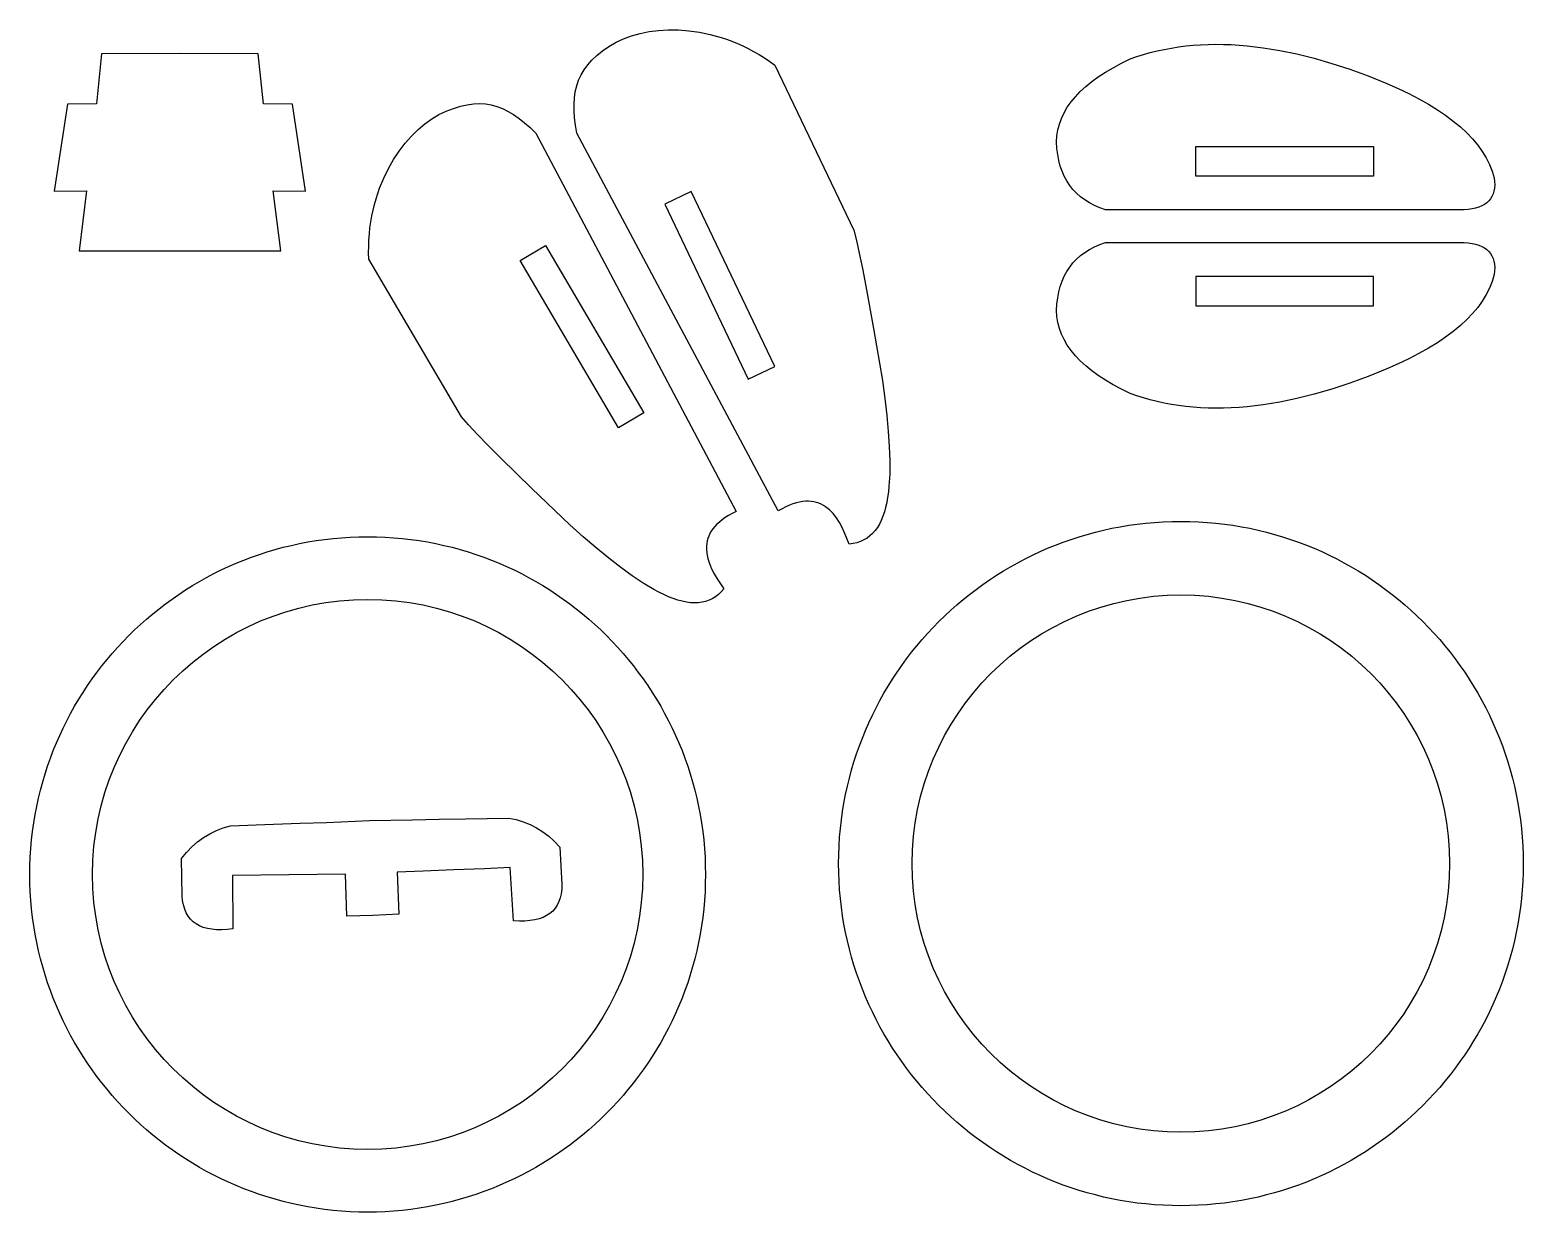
# Model space of a CAD drawing. Extents: x 0.1 to 14, y 0.2 to 11.9.
# Drawn here: x 0.07 to 5.9, y 7.26 to 11.88 of the extents above; entities that cross this region are included whole.
import ezdxf

# ---------------------------------------------------------------- set-up
doc = ezdxf.new("R2010")
doc.units = 0
doc.layers.add('Harley 2', color=1, linetype='CONTINUOUS')

msp = doc.modelspace()

# ---------------------------------------------------------------- linework, layer by layer
at = {"layer": 'Harley 2'}
for points in [[(3.3989, 10.5058), (3.4081, 10.4364), (3.4157, 10.3702), (3.4216, 10.3074), (3.4255, 10.2481), (3.4274, 10.1926), (3.4271, 10.1409), (3.4243, 10.0932), (3.4221, 10.0709), (3.4191, 10.0497), (3.4155, 10.0295), (3.4112, 10.0104), (3.4062, 9.9924), (3.4005, 9.9755), (3.394, 9.9598), (3.3868, 9.9452), (3.3788, 9.9318), (3.37, 9.9196), (3.3604, 9.9086), (3.3499, 9.8989), (3.3386, 9.8904), (3.3264, 9.8831), (3.3133, 9.8772), (3.2993, 9.8725), (3.2844, 9.8692), (3.2685, 9.8672), (3.2602, 9.8893), (3.2511, 9.9108), (3.2413, 9.9315), (3.2306, 9.9511), (3.2188, 9.9693), (3.2059, 9.9859), (3.1918, 10.0005), (3.1764, 10.0128), (3.1681, 10.0181), (3.1594, 10.0227), (3.1504, 10.0265), (3.141, 10.0297), (3.1311, 10.0321), (3.1208, 10.0336), (3.1101, 10.0343), (3.0989, 10.0342), (3.0872, 10.0331), (3.075, 10.0311), (3.0624, 10.0281), (3.0492, 10.024), (3.0355, 10.0189), (3.0212, 10.0127), (3.0064, 10.0054), (2.991, 9.997), (2.2044, 11.4736), (2.1995, 11.504), (2.1959, 11.5328), (2.194, 11.5603), (2.1937, 11.5865), (2.1952, 11.6114), (2.1986, 11.6352), (2.2039, 11.6579), (2.2113, 11.6797), (2.2209, 11.7006), (2.2327, 11.7206), (2.247, 11.74), (2.2637, 11.7587), (2.2831, 11.7769), (2.3051, 11.7946), (2.3299, 11.812), (2.3576, 11.829), (2.3868, 11.8423), (2.4181, 11.8536), (2.4516, 11.8628), (2.4868, 11.8699), (2.5237, 11.8746), (2.562, 11.8768), (2.6016, 11.8765), (2.6422, 11.8736), (2.6835, 11.8678), (2.7255, 11.859), (2.7679, 11.8473), (2.7892, 11.8402), (2.8105, 11.8323), (2.8318, 11.8236), (2.8531, 11.8141), (2.8743, 11.8037), (2.8955, 11.7924), (2.9165, 11.7803), (2.9374, 11.7672), (2.9582, 11.7532), (2.9788, 11.7383), (3.2868, 11.0937), (3.297, 11.0533), (3.3082, 11.0034), (3.3205, 10.9441), (3.334, 10.8753), (3.3642, 10.7094), (3.3989, 10.5058)], [(5.6719, 11.1732), (4.2708, 11.1732), (4.2484, 11.1811), (4.2275, 11.1902), (4.2079, 11.2005), (4.1897, 11.2119), (4.1729, 11.2245), (4.1574, 11.2382), (4.1434, 11.253), (4.1307, 11.2691), (4.1194, 11.2862), (4.1095, 11.3045), (4.101, 11.324), (4.0938, 11.3446), (4.0881, 11.3664), (4.0837, 11.3893), (4.0807, 11.4134), (4.0791, 11.4387), (4.0806, 11.4624), (4.0844, 11.4857), (4.0903, 11.5085), (4.0984, 11.5308), (4.1087, 11.5527), (4.1212, 11.5741), (4.1359, 11.5951), (4.1528, 11.6156), (4.1719, 11.6357), (4.1931, 11.6553), (4.2166, 11.6744), (4.2422, 11.6931), (4.2701, 11.7113), (4.3001, 11.729), (4.3323, 11.7463), (4.3667, 11.7631), (4.3926, 11.7722), (4.419, 11.7804), (4.4456, 11.788), (4.4727, 11.7947), (4.5, 11.8006), (4.5277, 11.8058), (4.5558, 11.8102), (4.5842, 11.8138), (4.6129, 11.8166), (4.642, 11.8187), (4.6715, 11.82), (4.7013, 11.8205), (4.7314, 11.8202), (4.7619, 11.8192), (4.7927, 11.8173), (4.8239, 11.8147), (4.8872, 11.8072), (4.952, 11.7965), (5.0181, 11.7828), (5.0856, 11.7659), (5.1545, 11.7459), (5.2248, 11.7228), (5.2965, 11.6966), (5.3695, 11.6672), (5.4139, 11.6477), (5.4559, 11.6276), (5.4955, 11.6071), (5.5327, 11.5861), (5.5674, 11.5647), (5.5997, 11.5428), (5.6296, 11.5205), (5.6571, 11.4976), (5.6822, 11.4744), (5.7048, 11.4506), (5.725, 11.4264), (5.7428, 11.4018), (5.7582, 11.3767), (5.7712, 11.3511), (5.7817, 11.325), (5.7898, 11.2985), (5.7912, 11.2842), (5.7914, 11.2707), (5.7904, 11.2581), (5.7882, 11.2464), (5.7849, 11.2355), (5.7804, 11.2255), (5.7748, 11.2164), (5.768, 11.2081), (5.7601, 11.2007), (5.751, 11.1942), (5.7407, 11.1885), (5.7292, 11.1837), (5.7166, 11.1798), (5.7029, 11.1767), (5.6879, 11.1745), (5.6719, 11.1732)], [(0.6534, 11.0129), (1.0477, 11.0129), (1.0179, 11.2476), (1.1445, 11.2468), (1.0929, 11.5869), (0.9798, 11.5874), (0.9593, 11.7833), (0.6534, 11.784), (0.3476, 11.7833), (0.327, 11.5874), (0.2139, 11.5869), (0.1624, 11.2468), (0.2889, 11.2476), (0.2591, 11.0129), (0.6534, 11.0129)], [(2.8275, 9.9949), (2.8119, 9.9869), (2.7975, 9.9787), (2.7844, 9.9704), (2.7725, 9.9619), (2.7618, 9.9532), (2.7522, 9.9444), (2.7437, 9.9355), (2.7363, 9.9264), (2.7299, 9.9172), (2.7245, 9.9079), (2.72, 9.8985), (2.7164, 9.889), (2.7137, 9.8794), (2.7119, 9.8698), (2.7109, 9.86), (2.7106, 9.8502), (2.7121, 9.8305), (2.7163, 9.8107), (2.7228, 9.7907), (2.7313, 9.7708), (2.7416, 9.7509), (2.7532, 9.7311), (2.766, 9.7116), (2.7796, 9.6923), (2.7691, 9.6803), (2.7579, 9.6698), (2.7462, 9.6608), (2.734, 9.6533), (2.7211, 9.6472), (2.7078, 9.6426), (2.6938, 9.6394), (2.6793, 9.6376), (2.6643, 9.6371), (2.6487, 9.638), (2.6326, 9.6402), (2.6159, 9.6436), (2.5988, 9.6484), (2.581, 9.6543), (2.5628, 9.6614), (2.5441, 9.6698), (2.5248, 9.6792), (2.5051, 9.6898), (2.464, 9.7143), (2.421, 9.743), (2.3761, 9.7756), (2.3292, 9.8121), (2.2805, 9.8521), (2.2299, 9.8955), (2.1775, 9.9421), (2.0283, 10.0848), (1.9078, 10.2028), (1.8584, 10.2524), (1.8161, 10.2959), (1.7811, 10.3331), (1.7533, 10.3641), (1.3918, 10.9804), (1.391, 11.0058), (1.3911, 11.0308), (1.392, 11.0555), (1.3937, 11.0797), (1.3962, 11.1035), (1.3995, 11.127), (1.4035, 11.1499), (1.4082, 11.1725), (1.4136, 11.1945), (1.4197, 11.2161), (1.4337, 11.2578), (1.45, 11.2975), (1.4684, 11.335), (1.4886, 11.3703), (1.5105, 11.4032), (1.5339, 11.4337), (1.5584, 11.4616), (1.584, 11.4869), (1.6104, 11.5094), (1.6373, 11.5291), (1.6646, 11.5458), (1.6943, 11.5592), (1.7225, 11.57), (1.7496, 11.5784), (1.7754, 11.5842), (1.8003, 11.5876), (1.8244, 11.5885), (1.8476, 11.5871), (1.8703, 11.5834), (1.8925, 11.5773), (1.9143, 11.569), (1.9359, 11.5584), (1.9574, 11.5457), (1.9789, 11.5308), (2.0005, 11.5138), (2.0225, 11.4947), (2.0449, 11.4736), (2.8275, 9.9949)], [(4.6238, 11.3054), (4.6238, 11.4204), (5.318, 11.4204), (5.318, 11.3054), (4.6238, 11.3054)], [(2.6516, 11.2455), (2.5478, 11.196), (2.8745, 10.5117), (2.9783, 10.5612), (2.6516, 11.2455)], [(1.9834, 10.9754), (2.0825, 11.0336), (2.4664, 10.3797), (2.3672, 10.3215), (1.9834, 10.9754)], [(5.6719, 11.0455), (5.6879, 11.0442), (5.7029, 11.042), (5.7166, 11.0389), (5.7292, 11.035), (5.7407, 11.0302), (5.751, 11.0245), (5.7601, 11.018), (5.768, 11.0106), (5.7748, 11.0023), (5.7804, 10.9932), (5.7849, 10.9832), (5.7882, 10.9723), (5.7904, 10.9606), (5.7914, 10.948), (5.7912, 10.9345), (5.7898, 10.9202), (5.7817, 10.8937), (5.7712, 10.8676), (5.7582, 10.8421), (5.7428, 10.8169), (5.725, 10.7923), (5.7048, 10.7681), (5.6822, 10.7443), (5.6571, 10.7211), (5.6296, 10.6983), (5.5997, 10.6759), (5.5674, 10.654), (5.5327, 10.6326), (5.4955, 10.6116), (5.4559, 10.5911), (5.4139, 10.5711), (5.3695, 10.5515), (5.2965, 10.5221), (5.2248, 10.4959), (5.1545, 10.4728), (5.0856, 10.4528), (5.0181, 10.436), (4.952, 10.4222), (4.8872, 10.4115), (4.8239, 10.404), (4.7927, 10.4014), (4.7619, 10.3996), (4.7314, 10.3985), (4.7013, 10.3982), (4.6715, 10.3987), (4.642, 10.4), (4.6129, 10.4021), (4.5842, 10.4049), (4.5558, 10.4085), (4.5277, 10.4129), (4.5, 10.4181), (4.4727, 10.424), (4.4456, 10.4308), (4.419, 10.4383), (4.3926, 10.4465), (4.3667, 10.4556), (4.3323, 10.4724), (4.3001, 10.4897), (4.2701, 10.5075), (4.2422, 10.5257), (4.2166, 10.5443), (4.1931, 10.5635), (4.1719, 10.583), (4.1528, 10.6031), (4.1359, 10.6236), (4.1212, 10.6446), (4.1087, 10.666), (4.0984, 10.6879), (4.0903, 10.7102), (4.0844, 10.7331), (4.0806, 10.7563), (4.0791, 10.7801), (4.0807, 10.8053), (4.0837, 10.8294), (4.0881, 10.8523), (4.0938, 10.8741), (4.101, 10.8947), (4.1095, 10.9142), (4.1194, 10.9325), (4.1307, 10.9497), (4.1434, 10.9657), (4.1574, 10.9805), (4.1729, 10.9943), (4.1897, 11.0068), (4.2079, 11.0182), (4.2275, 11.0285), (4.2484, 11.0376), (4.2708, 11.0455), (5.6719, 11.0455)], [(4.6238, 10.9133), (4.6238, 10.7983), (5.318, 10.7983), (5.318, 10.9133), (4.6238, 10.9133)], [(4.565, 9.9558), (4.5995, 9.9553), (4.6338, 9.954), (4.6678, 9.9519), (4.7017, 9.9489), (4.7353, 9.945), (4.7686, 9.9403), (4.8017, 9.9349), (4.8345, 9.9286), (4.867, 9.9215), (4.8992, 9.9136), (4.9311, 9.905), (4.9626, 9.8956), (4.9939, 9.8855), (5.0248, 9.8746), (5.0553, 9.863), (5.0855, 9.8506), (5.1153, 9.8376), (5.1448, 9.8238), (5.1738, 9.8094), (5.2024, 9.7943), (5.2306, 9.7785), (5.2584, 9.7621), (5.2858, 9.745), (5.3127, 9.7273), (5.3392, 9.709), (5.3651, 9.69), (5.3907, 9.6705), (5.4157, 9.6503), (5.4402, 9.6296), (5.4642, 9.6083), (5.4877, 9.5864), (5.5107, 9.564), (5.5331, 9.541), (5.555, 9.5175), (5.5763, 9.4935), (5.597, 9.469), (5.6171, 9.444), (5.6367, 9.4185), (5.6557, 9.3925), (5.674, 9.366), (5.6917, 9.3391), (5.7088, 9.3117), (5.7252, 9.284), (5.741, 9.2557), (5.7561, 9.2271), (5.7705, 9.1981), (5.7843, 9.1686), (5.7973, 9.1388), (5.8097, 9.1086), (5.8213, 9.0781), (5.8322, 9.0472), (5.8423, 9.0159), (5.8517, 8.9844), (5.8603, 8.9525), (5.8682, 8.9203), (5.8753, 8.8878), (5.8816, 8.855), (5.887, 8.8219), (5.8917, 8.7886), (5.8955, 8.755), (5.8986, 8.7212), (5.9007, 8.6871), (5.902, 8.6528), (5.9025, 8.6183), (5.902, 8.5837), (5.9007, 8.5494), (5.8986, 8.5154), (5.8955, 8.4815), (5.8917, 8.4479), (5.887, 8.4146), (5.8816, 8.3815), (5.8753, 8.3487), (5.8682, 8.3162), (5.8603, 8.284), (5.8517, 8.2521), (5.8423, 8.2206), (5.8322, 8.1893), (5.8213, 8.1584), (5.8097, 8.1279), (5.7973, 8.0977), (5.7843, 8.0679), (5.7705, 8.0385), (5.7561, 8.0094), (5.741, 7.9808), (5.7252, 7.9526), (5.7088, 7.9248), (5.6917, 7.8974), (5.674, 7.8705), (5.6557, 7.8441), (5.6367, 7.8181), (5.6171, 7.7926), (5.597, 7.7675), (5.5763, 7.743), (5.555, 7.719), (5.5331, 7.6955), (5.5107, 7.6726), (5.4877, 7.6501), (5.4642, 7.6283), (5.4402, 7.607), (5.4157, 7.5862), (5.3907, 7.5661), (5.3651, 7.5465), (5.3392, 7.5276), (5.3127, 7.5092), (5.2858, 7.4915), (5.2584, 7.4744), (5.2306, 7.458), (5.2024, 7.4422), (5.1738, 7.4271), (5.1448, 7.4127), (5.1153, 7.3989), (5.0855, 7.3859), (5.0553, 7.3736), (5.0248, 7.3619), (4.9939, 7.3511), (4.9626, 7.3409), (4.9311, 7.3315), (4.8992, 7.3229), (4.867, 7.315), (4.8345, 7.3079), (4.8017, 7.3017), (4.7686, 7.2962), (4.7353, 7.2915), (4.7017, 7.2877), (4.6678, 7.2847), (4.6338, 7.2825), (4.5995, 7.2812), (4.565, 7.2808), (4.5304, 7.2812), (4.4961, 7.2825), (4.4621, 7.2847), (4.4282, 7.2877), (4.3946, 7.2915), (4.3613, 7.2962), (4.3282, 7.3017), (4.2954, 7.3079), (4.2629, 7.315), (4.2307, 7.3229), (4.1988, 7.3315), (4.1673, 7.3409), (4.136, 7.3511), (4.1051, 7.3619), (4.0746, 7.3736), (4.0444, 7.3859), (4.0146, 7.3989), (3.9851, 7.4127), (3.9561, 7.4271), (3.9275, 7.4422), (3.8993, 7.458), (3.8715, 7.4744), (3.8441, 7.4915), (3.8172, 7.5092), (3.7907, 7.5276), (3.7648, 7.5465), (3.7392, 7.5661), (3.7142, 7.5862), (3.6897, 7.607), (3.6657, 7.6283), (3.6422, 7.6501), (3.6192, 7.6726), (3.5968, 7.6955), (3.575, 7.719), (3.5536, 7.743), (3.5329, 7.7675), (3.5128, 7.7926), (3.4932, 7.8181), (3.4742, 7.8441), (3.4559, 7.8705), (3.4382, 7.8974), (3.4211, 7.9248), (3.4047, 7.9526), (3.3889, 7.9808), (3.3738, 8.0094), (3.3594, 8.0385), (3.3456, 8.0679), (3.3326, 8.0977), (3.3202, 8.1279), (3.3086, 8.1584), (3.2977, 8.1893), (3.2876, 8.2206), (3.2782, 8.2521), (3.2696, 8.284), (3.2617, 8.3162), (3.2546, 8.3487), (3.2483, 8.3815), (3.2429, 8.4146), (3.2382, 8.4479), (3.2344, 8.4815), (3.2314, 8.5154), (3.2292, 8.5494), (3.2279, 8.5837), (3.2275, 8.6183), (3.2279, 8.6528), (3.2292, 8.6871), (3.2314, 8.7212), (3.2344, 8.755), (3.2382, 8.7886), (3.2429, 8.8219), (3.2483, 8.855), (3.2546, 8.8878), (3.2617, 8.9203), (3.2696, 8.9525), (3.2782, 8.9844), (3.2876, 9.0159), (3.2977, 9.0472), (3.3086, 9.0781), (3.3202, 9.1086), (3.3326, 9.1388), (3.3456, 9.1686), (3.3594, 9.1981), (3.3738, 9.2271), (3.3889, 9.2557), (3.4047, 9.284), (3.4211, 9.3117), (3.4382, 9.3391), (3.4559, 9.366), (3.4742, 9.3925), (3.4932, 9.4185), (3.5128, 9.444), (3.5329, 9.469), (3.5536, 9.4935), (3.575, 9.5175), (3.5968, 9.541), (3.6192, 9.564), (3.6422, 9.5864), (3.6657, 9.6083), (3.6897, 9.6296), (3.7142, 9.6503), (3.7392, 9.6705), (3.7648, 9.69), (3.7907, 9.709), (3.8172, 9.7273), (3.8441, 9.745), (3.8715, 9.7621), (3.8993, 9.7785), (3.9275, 9.7943), (3.9561, 9.8094), (3.9851, 9.8238), (4.0146, 9.8376), (4.0444, 9.8506), (4.0746, 9.863), (4.1051, 9.8746), (4.136, 9.8855), (4.1673, 9.8956), (4.1988, 9.905), (4.2307, 9.9136), (4.2629, 9.9215), (4.2954, 9.9286), (4.3282, 9.9349), (4.3613, 9.9403), (4.3946, 9.945), (4.4282, 9.9489), (4.4621, 9.9519), (4.4961, 9.954), (4.5304, 9.9553), (4.565, 9.9558)], [(1.3871, 9.8959), (1.4211, 9.8954), (1.455, 9.8942), (1.4886, 9.892), (1.522, 9.8891), (1.5552, 9.8853), (1.5881, 9.8807), (1.6207, 9.8753), (1.6531, 9.8691), (1.6851, 9.8621), (1.7169, 9.8543), (1.7484, 9.8458), (1.7796, 9.8365), (1.8104, 9.8265), (1.8409, 9.8158), (1.871, 9.8043), (1.9008, 9.7921), (1.9302, 9.7793), (1.9593, 9.7657), (1.988, 9.7514), (2.0162, 9.7365), (2.0441, 9.721), (2.0715, 9.7047), (2.0985, 9.6879), (2.125, 9.6704), (2.1512, 9.6523), (2.1768, 9.6336), (2.202, 9.6143), (2.2267, 9.5944), (2.2509, 9.5739), (2.2746, 9.5529), (2.2977, 9.5313), (2.3204, 9.5092), (2.3425, 9.4865), (2.3641, 9.4634), (2.3851, 9.4397), (2.4056, 9.4155), (2.4255, 9.3908), (2.4448, 9.3656), (2.4635, 9.34), (2.4816, 9.3138), (2.4991, 9.2873), (2.5159, 9.2603), (2.5322, 9.2329), (2.5477, 9.205), (2.5626, 9.1768), (2.5769, 9.1481), (2.5904, 9.119), (2.6033, 9.0896), (2.6155, 9.0598), (2.627, 9.0297), (2.6377, 8.9992), (2.6477, 8.9684), (2.657, 8.9372), (2.6655, 8.9057), (2.6733, 8.8739), (2.6802, 8.8419), (2.6865, 8.8095), (2.6919, 8.7769), (2.6965, 8.744), (2.7003, 8.7108), (2.7032, 8.6774), (2.7054, 8.6438), (2.7066, 8.6099), (2.7071, 8.5759), (2.7066, 8.5418), (2.7054, 8.508), (2.7032, 8.4743), (2.7003, 8.4409), (2.6965, 8.4078), (2.6919, 8.3749), (2.6865, 8.3422), (2.6802, 8.3099), (2.6733, 8.2778), (2.6655, 8.246), (2.657, 8.2146), (2.6477, 8.1834), (2.6377, 8.1526), (2.627, 8.1221), (2.6155, 8.0919), (2.6033, 8.0621), (2.5904, 8.0327), (2.5769, 8.0037), (2.5626, 7.975), (2.5477, 7.9467), (2.5322, 7.9189), (2.5159, 7.8915), (2.4991, 7.8645), (2.4816, 7.8379), (2.4635, 7.8118), (2.4448, 7.7861), (2.4255, 7.761), (2.4056, 7.7363), (2.3851, 7.7121), (2.3641, 7.6884), (2.3425, 7.6652), (2.3204, 7.6425), (2.2977, 7.6204), (2.2746, 7.5988), (2.2509, 7.5778), (2.2267, 7.5573), (2.202, 7.5374), (2.1768, 7.5181), (2.1512, 7.4994), (2.125, 7.4813), (2.0985, 7.4639), (2.0715, 7.447), (2.0441, 7.4308), (2.0162, 7.4152), (1.988, 7.4003), (1.9593, 7.3861), (1.9302, 7.3725), (1.9008, 7.3596), (1.871, 7.3474), (1.8409, 7.336), (1.8104, 7.3252), (1.7796, 7.3152), (1.7484, 7.306), (1.7169, 7.2974), (1.6851, 7.2897), (1.6531, 7.2827), (1.6207, 7.2765), (1.5881, 7.2711), (1.5552, 7.2665), (1.522, 7.2627), (1.4886, 7.2597), (1.455, 7.2576), (1.4211, 7.2563), (1.3871, 7.2559), (1.353, 7.2563), (1.3192, 7.2576), (1.2855, 7.2597), (1.2521, 7.2627), (1.219, 7.2665), (1.1861, 7.2711), (1.1534, 7.2765), (1.1211, 7.2827), (1.089, 7.2897), (1.0572, 7.2974), (1.0257, 7.306), (0.9946, 7.3152), (0.9638, 7.3252), (0.9333, 7.336), (0.9031, 7.3474), (0.8733, 7.3596), (0.8439, 7.3725), (0.8148, 7.3861), (0.7862, 7.4003), (0.7579, 7.4152), (0.7301, 7.4308), (0.7027, 7.447), (0.6757, 7.4639), (0.6491, 7.4813), (0.623, 7.4994), (0.5973, 7.5181), (0.5722, 7.5374), (0.5475, 7.5573), (0.5233, 7.5778), (0.4996, 7.5988), (0.4764, 7.6204), (0.4537, 7.6425), (0.4316, 7.6652), (0.41, 7.6884), (0.389, 7.7121), (0.3685, 7.7363), (0.3486, 7.761), (0.3293, 7.7861), (0.3106, 7.8118), (0.2925, 7.8379), (0.2751, 7.8645), (0.2582, 7.8915), (0.242, 7.9189), (0.2264, 7.9467), (0.2115, 7.975), (0.1973, 8.0037), (0.1837, 8.0327), (0.1708, 8.0621), (0.1586, 8.0919), (0.1472, 8.1221), (0.1364, 8.1526), (0.1264, 8.1834), (0.1172, 8.2146), (0.1086, 8.246), (0.1009, 8.2778), (0.0939, 8.3099), (0.0877, 8.3422), (0.0823, 8.3749), (0.0777, 8.4078), (0.0739, 8.4409), (0.0709, 8.4743), (0.0688, 8.508), (0.0675, 8.5418), (0.0671, 8.5759), (0.0675, 8.6099), (0.0688, 8.6438), (0.0709, 8.6774), (0.0739, 8.7108), (0.0777, 8.744), (0.0823, 8.7769), (0.0877, 8.8095), (0.0939, 8.8419), (0.1009, 8.8739), (0.1086, 8.9057), (0.1172, 8.9372), (0.1264, 8.9684), (0.1364, 8.9992), (0.1472, 9.0297), (0.1586, 9.0598), (0.1708, 9.0896), (0.1837, 9.119), (0.1973, 9.1481), (0.2115, 9.1768), (0.2264, 9.205), (0.242, 9.2329), (0.2582, 9.2603), (0.2751, 9.2873), (0.2925, 9.3138), (0.3106, 9.34), (0.3293, 9.3656), (0.3486, 9.3908), (0.3685, 9.4155), (0.389, 9.4397), (0.41, 9.4634), (0.4316, 9.4865), (0.4537, 9.5092), (0.4764, 9.5313), (0.4996, 9.5529), (0.5233, 9.5739), (0.5475, 9.5944), (0.5722, 9.6143), (0.5973, 9.6336), (0.623, 9.6523), (0.6491, 9.6704), (0.6757, 9.6879), (0.7027, 9.7047), (0.7301, 9.721), (0.7579, 9.7365), (0.7862, 9.7514), (0.8148, 9.7657), (0.8439, 9.7793), (0.8733, 9.7921), (0.9031, 9.8043), (0.9333, 9.8158), (0.9638, 9.8265), (0.9946, 9.8365), (1.0257, 9.8458), (1.0572, 9.8543), (1.089, 9.8621), (1.1211, 9.8691), (1.1534, 9.8753), (1.1861, 9.8807), (1.219, 9.8853), (1.2521, 9.8891), (1.2855, 9.892), (1.3192, 9.8942), (1.353, 9.8954), (1.3871, 9.8959)], [(1.3871, 9.6509), (1.4424, 9.6495), (1.497, 9.6453), (1.5508, 9.6385), (1.6037, 9.629), (1.6557, 9.617), (1.7067, 9.6025), (1.7567, 9.5856), (1.8055, 9.5664), (1.8531, 9.5449), (1.8994, 9.5211), (1.9445, 9.4952), (1.9881, 9.4673), (2.0302, 9.4373), (2.0708, 9.4054), (2.1098, 9.3716), (2.1472, 9.336), (2.1828, 9.2986), (2.2166, 9.2596), (2.2485, 9.219), (2.2785, 9.1769), (2.3064, 9.1333), (2.3323, 9.0882), (2.356, 9.0419), (2.3776, 8.9943), (2.3968, 8.9455), (2.4137, 8.8955), (2.4282, 8.8445), (2.4402, 8.7925), (2.4497, 8.7396), (2.4565, 8.6858), (2.4607, 8.6312), (2.4621, 8.5759), (2.4607, 8.5206), (2.4565, 8.466), (2.4497, 8.4122), (2.4402, 8.3593), (2.4282, 8.3072), (2.4137, 8.2562), (2.3968, 8.2063), (2.3776, 8.1575), (2.356, 8.1099), (2.3323, 8.0635), (2.3064, 8.0185), (2.2785, 7.9749), (2.2485, 7.9327), (2.2166, 7.8921), (2.1828, 7.8531), (2.1472, 7.8158), (2.1098, 7.7802), (2.0708, 7.7464), (2.0302, 7.7145), (1.9881, 7.6845), (1.9445, 7.6565), (1.8994, 7.6306), (1.8531, 7.6069), (1.8055, 7.5854), (1.7567, 7.5661), (1.7067, 7.5492), (1.6557, 7.5347), (1.6037, 7.5227), (1.5508, 7.5133), (1.497, 7.5064), (1.4424, 7.5023), (1.3871, 7.5009), (1.3318, 7.5023), (1.2772, 7.5064), (1.2234, 7.5133), (1.1704, 7.5227), (1.1184, 7.5347), (1.0674, 7.5492), (1.0175, 7.5661), (0.9687, 7.5854), (0.9211, 7.6069), (0.8747, 7.6306), (0.8297, 7.6565), (0.7861, 7.6845), (0.7439, 7.7145), (0.7033, 7.7464), (0.6643, 7.7802), (0.627, 7.8158), (0.5914, 7.8531), (0.5576, 7.8921), (0.5257, 7.9327), (0.4957, 7.9749), (0.4677, 8.0185), (0.4418, 8.0635), (0.4181, 8.1099), (0.3966, 8.1575), (0.3773, 8.2063), (0.3604, 8.2562), (0.3459, 8.3072), (0.3339, 8.3593), (0.3245, 8.4122), (0.3176, 8.466), (0.3135, 8.5206), (0.3121, 8.5759), (0.3135, 8.6312), (0.3176, 8.6858), (0.3245, 8.7396), (0.3339, 8.7925), (0.3459, 8.8445), (0.3604, 8.8955), (0.3773, 8.9455), (0.3966, 8.9943), (0.4181, 9.0419), (0.4418, 9.0882), (0.4677, 9.1333), (0.4957, 9.1769), (0.5257, 9.219), (0.5576, 9.2596), (0.5914, 9.2986), (0.627, 9.336), (0.6643, 9.3716), (0.7033, 9.4054), (0.7439, 9.4373), (0.7861, 9.4673), (0.8297, 9.4952), (0.8747, 9.5211), (0.9211, 9.5449), (0.9687, 9.5664), (1.0175, 9.5856), (1.0674, 9.6025), (1.1184, 9.617), (1.1704, 9.629), (1.2234, 9.6385), (1.2772, 9.6453), (1.3318, 9.6495), (1.3871, 9.6509)], [(4.565, 9.6683), (4.619, 9.6669), (4.6723, 9.6628), (4.7248, 9.6562), (4.7765, 9.6469), (4.8273, 9.6352), (4.8772, 9.621), (4.9259, 9.6045), (4.9736, 9.5857), (5.0201, 9.5647), (5.0654, 9.5415), (5.1094, 9.5162), (5.152, 9.4889), (5.1931, 9.4596), (5.2328, 9.4285), (5.2709, 9.3955), (5.3074, 9.3607), (5.3422, 9.3242), (5.3752, 9.2861), (5.4063, 9.2465), (5.4356, 9.2053), (5.4629, 9.1627), (5.4882, 9.1187), (5.5114, 9.0734), (5.5324, 9.0269), (5.5512, 8.9792), (5.5677, 8.9305), (5.5819, 8.8806), (5.5936, 8.8298), (5.6029, 8.7781), (5.6095, 8.7256), (5.6136, 8.6723), (5.615, 8.6183), (5.6136, 8.5642), (5.6095, 8.5109), (5.6029, 8.4584), (5.5936, 8.4067), (5.5819, 8.3559), (5.5677, 8.3061), (5.5512, 8.2573), (5.5324, 8.2096), (5.5114, 8.1631), (5.4882, 8.1178), (5.4629, 8.0738), (5.4356, 8.0312), (5.4063, 7.9901), (5.3752, 7.9504), (5.3422, 7.9123), (5.3074, 7.8758), (5.2709, 7.8411), (5.2328, 7.8081), (5.1931, 7.7769), (5.152, 7.7476), (5.1094, 7.7203), (5.0654, 7.695), (5.0201, 7.6718), (4.9736, 7.6508), (4.9259, 7.632), (4.8772, 7.6155), (4.8273, 7.6013), (4.7765, 7.5896), (4.7248, 7.5804), (4.6723, 7.5737), (4.619, 7.5696), (4.565, 7.5683), (4.5109, 7.5696), (4.4576, 7.5737), (4.4051, 7.5804), (4.3534, 7.5896), (4.3026, 7.6013), (4.2528, 7.6155), (4.204, 7.632), (4.1563, 7.6508), (4.1098, 7.6718), (4.0645, 7.695), (4.0205, 7.7203), (3.9779, 7.7476), (3.9368, 7.7769), (3.8971, 7.8081), (3.859, 7.8411), (3.8225, 7.8758), (3.7878, 7.9123), (3.7548, 7.9504), (3.7236, 7.9901), (3.6943, 8.0312), (3.667, 8.0738), (3.6417, 8.1178), (3.6185, 8.1631), (3.5975, 8.2096), (3.5787, 8.2573), (3.5622, 8.3061), (3.548, 8.3559), (3.5363, 8.4067), (3.5271, 8.4584), (3.5204, 8.5109), (3.5163, 8.5642), (3.515, 8.6183), (3.5163, 8.6723), (3.5204, 8.7256), (3.5271, 8.7781), (3.5363, 8.8298), (3.548, 8.8806), (3.5622, 8.9305), (3.5787, 8.9792), (3.5975, 9.0269), (3.6185, 9.0734), (3.6417, 9.1187), (3.667, 9.1627), (3.6943, 9.2053), (3.7236, 9.2465), (3.7548, 9.2861), (3.7878, 9.3242), (3.8225, 9.3607), (3.859, 9.3955), (3.8971, 9.4285), (3.9368, 9.4596), (3.9779, 9.4889), (4.0205, 9.5162), (4.0645, 9.5415), (4.1098, 9.5647), (4.1563, 9.5857), (4.204, 9.6045), (4.2528, 9.621), (4.3026, 9.6352), (4.3534, 9.6469), (4.4051, 9.6562), (4.4576, 9.6628), (4.5109, 9.6669), (4.565, 9.6683)], [(0.66, 8.6384), (0.6794, 8.6621), (0.7001, 8.6836), (0.7221, 8.7029), (0.7454, 8.7199), (0.77, 8.7347), (0.7959, 8.7472), (0.8231, 8.7575), (0.8516, 8.7655), (1.0197, 8.7727), (1.123, 8.7759), (1.2262, 8.7791), (1.3943, 8.7863), (1.5626, 8.7896), (1.6663, 8.7912), (1.7699, 8.7927), (1.9382, 8.796), (1.9672, 8.79), (1.9951, 8.7816), (2.0218, 8.7709), (2.0474, 8.7579), (2.0718, 8.7426), (2.0951, 8.7249), (2.1172, 8.7048), (2.1382, 8.6825), (2.1465, 8.5371), (2.1457, 8.5182), (2.1435, 8.5006), (2.1398, 8.4843), (2.1346, 8.4694), (2.1279, 8.4558), (2.1197, 8.4435), (2.1101, 8.4326), (2.099, 8.423), (2.0864, 8.4148), (2.0724, 8.4079), (2.0568, 8.4023), (2.0398, 8.3981), (2.0213, 8.3952), (2.0013, 8.3937), (1.9799, 8.3935), (1.9569, 8.3947), (1.9443, 8.6025), (1.8432, 8.5979), (1.7234, 8.5934), (1.6037, 8.5888), (1.5025, 8.5842), (1.5084, 8.4202), (1.4072, 8.4151), (1.3059, 8.4132), (1.3003, 8.5772), (1.0797, 8.5746), (0.859, 8.572), (0.8608, 8.3638), (0.838, 8.3611), (0.8166, 8.3598), (0.7966, 8.3599), (0.7779, 8.3615), (0.7607, 8.3646), (0.7448, 8.369), (0.7303, 8.3749), (0.7171, 8.3823), (0.7054, 8.391), (0.695, 8.4013), (0.686, 8.4129), (0.6784, 8.426), (0.6722, 8.4406), (0.6674, 8.4565), (0.6639, 8.474), (0.6618, 8.4928), (0.66, 8.6384)]]:
    msp.add_lwpolyline(points, close=True, dxfattribs=at)

doc.saveas('drawing.dxf')
